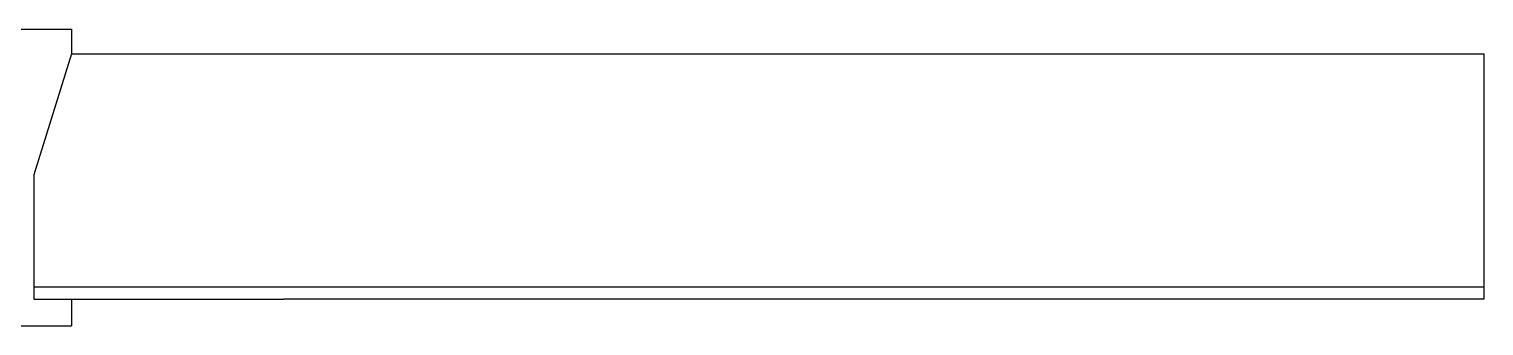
# Model space of a CAD drawing. Extents: x 3128319 to 3130044, y -520700 to -516750.
# Drawn here: x 3129145.8 to 3129488.4, y -519180 to -519110 of the extents above; entities that cross this region are included whole.
import ezdxf

# ---------------------------------------------------------------- set-up
doc = ezdxf.new("R2010")
doc.units = 0
doc.header["$LTSCALE"] = 1000

msp = doc.modelspace()

# ---------------------------------------------------------------- linework, layer by layer
at = {"ltscale": 10}
for p, q in [((3129090.83, -519109.956), (3129155.831, -519109.956)), ((3129155.831, -519115.832), (3129146.955, -519144.348)), ((3129155.831, -519115.832), (3129205.831, -519115.832)), ((3129205.831, -519115.832), (3129488.436, -519115.832)), ((3129488.436, -519115.832), (3129488.436, -519173.653)), ((3129146.955, -519144.348), (3129146.955, -519173.653)), ((3129146.955, -519170.73), (3129205.831, -519170.73)), ((3129146.955, -519173.653), (3129205.831, -519173.653)), ((3129205.831, -519170.73), (3129488.436, -519170.73)), ((3129488.436, -519173.653), (3129205.831, -519173.653)), ((3129090.83, -519179.956), (3129155.831, -519179.956))]:
    msp.add_line(p, q, dxfattribs=at)
for p, q in [((3129155.831, -519109.956), (3129155.831, -519115.832)), ((3129155.831, -519173.653), (3129155.831, -519179.956))]:
    msp.add_line(p, q)

doc.saveas('drawing.dxf')
